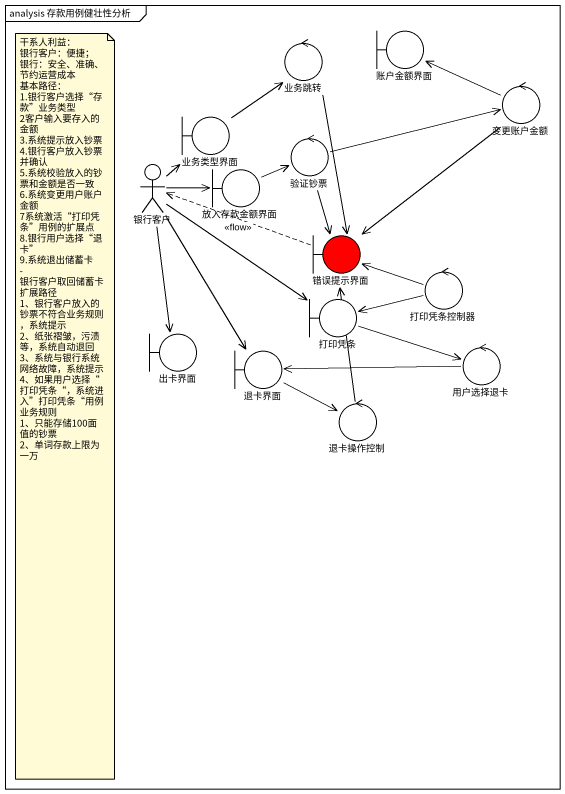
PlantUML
@startuml
mainframe analysis 存款用例健壮性分析
control 业务跳转
boundary 账户金额界面
control 变更账户金额
boundary 业务类型界面
actor 银行客户
boundary 放入存款金额界面
control 验证钞票
boundary 错误提示界面 #FF0000
control 打印凭条控制器
boundary 打印凭条
boundary 出卡界面
boundary 退卡界面
control 用户选择退卡
control 退卡操作控制
业务跳转 --> 错误提示界面
变更账户金额 -left-> 账户金额界面
变更账户金额 --> 错误提示界面
业务类型界面 -up-> 业务跳转
银行客户 -up-> 业务类型界面
银行客户 -right-> 放入存款金额界面
银行客户 --> 打印凭条
银行客户 --> 出卡界面
银行客户 --> 退卡界面
放入存款金额界面 -right-> 验证钞票
验证钞票 -right-> 变更账户金额
验证钞票 --> 错误提示界面
错误提示界面 .left.> 银行客户 : <<flow>>
打印凭条控制器 -left-> 错误提示界面
打印凭条控制器 -left-> 打印凭条
打印凭条 -right-> 用户选择退卡
退卡界面 -right-> 退卡操作控制
用户选择退卡 -left-> 退卡界面
退卡操作控制 -up-> 错误提示界面
note as N1
  干系人利益：
  银行客户：便捷；
  银行：安全、准确、节约运营成本
  基本路径：
  1.银行客户选择“存款”业务类型
  2客户输入要存入的金额
  3.系统提示放入钞票
  4.银行客户放入钞票并确认
  5.系统校验放入的钞票和金额是否一致
  6.系统变更用户账户金额
  7系统激活“打印凭条”用例的扩展点
  8.银行用户选择“退卡”
  9.系统退出储蓄卡
  - 银行客户取回储蓄卡
  扩展路径
  1、银行客户放入的钞票不符合业务规则，系统提示
  2、纸张褶皱，污渍等，系统自动退回
  3、系统与银行系统网络故障，系统提示
  4、如果用户选择“打印凭条“，系统进入”打印凭条“用例
  业务规则
  1、只能存储100面值的钞票
  2、单词存款上限为一万
end note
@enduml
